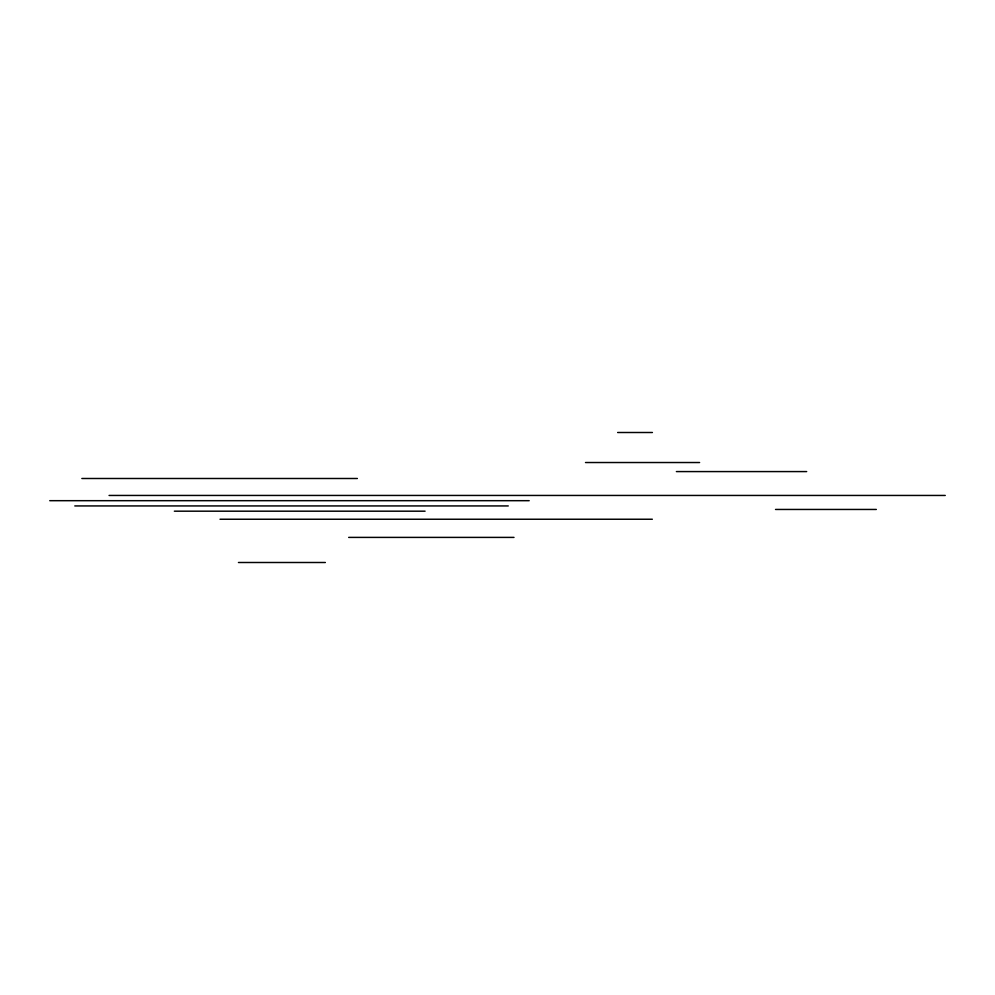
<?xml version="1.0" encoding="UTF-8"?>
<svg xmlns="http://www.w3.org/2000/svg" width="995" height="995" viewBox="0 0 995 995"><rect width="100%" height="100%" fill="white"/><g stroke="black" fill="none" stroke-linecap="round" stroke-linejoin="round"><path stroke-width="1.49" d="M617.646 432.502L652.409 432.502M585.508 462.526L699.597 462.526M676.389 471.58L806.671 471.58M81.851 478.495L357.367 478.495M109.064 495.448L945.25 495.448M49.75 500.684L529.191 500.684M74.799 505.933L508.258 505.933M775.528 509.452L876.321 509.452M174.361 511.181L425.076 511.181M220.019 519.241L652.334 519.241M348.685 537.399L514.005 537.399M238.452 562.498L325.353 562.498"/></g></svg>
